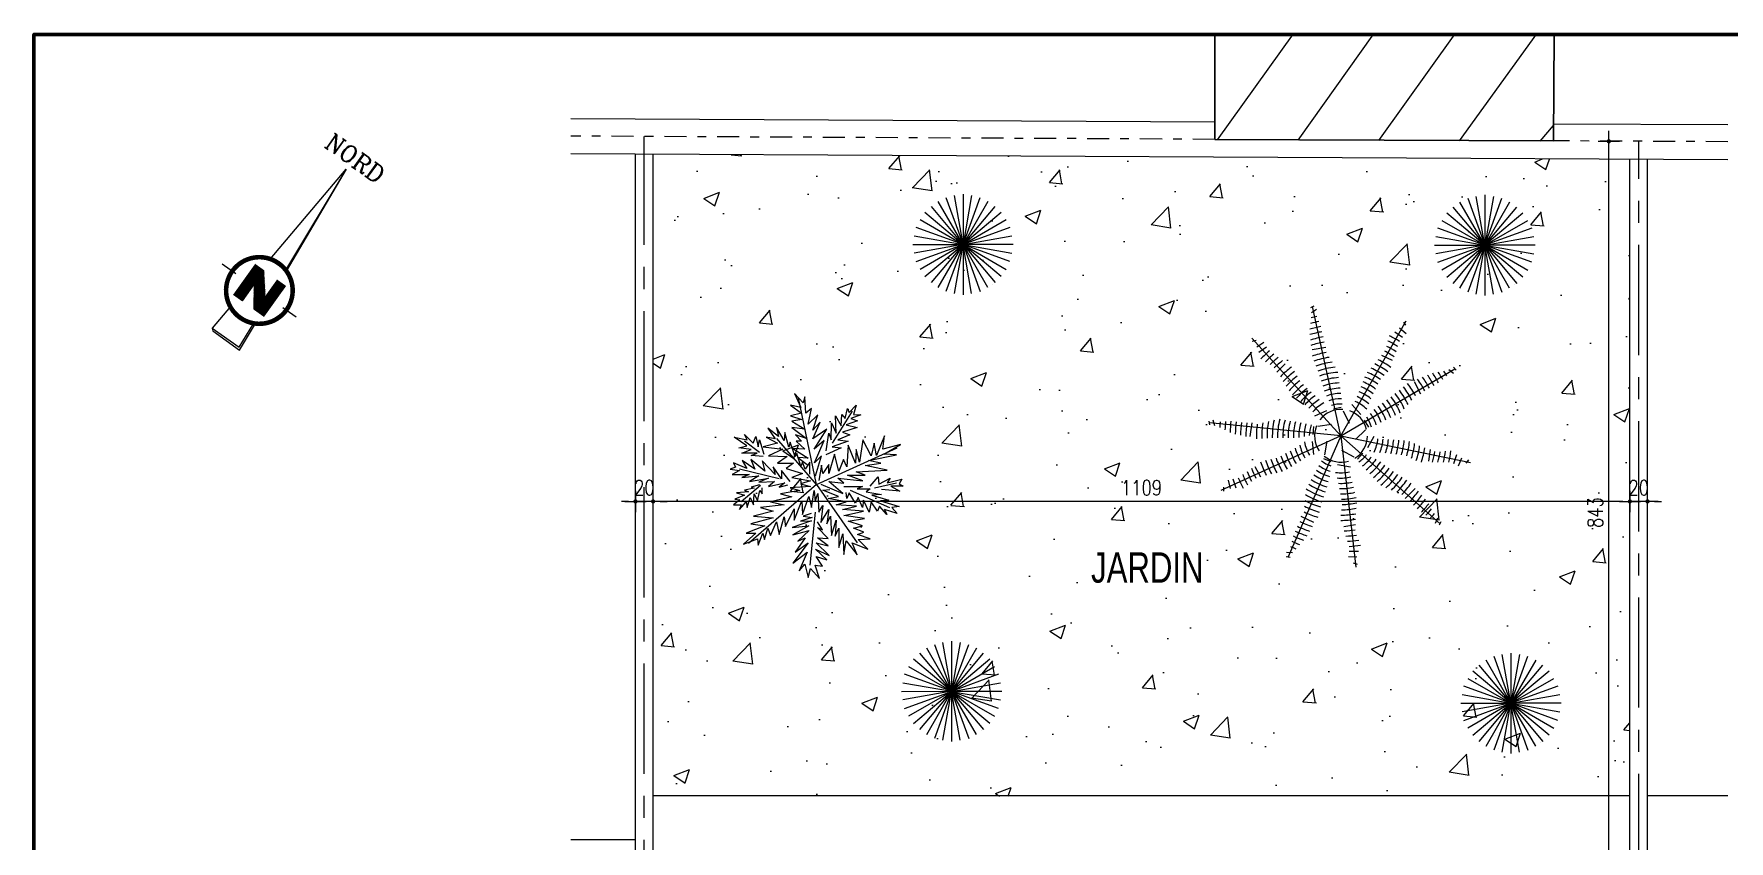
# Model space of a CAD drawing. Header units: millimetres. Extents: x 906 to 2482, y -1290 to -637.
# Drawn here: x 2027.84 to 2047.08, y -1278.02 to -1268.86 of the extents above; entities that cross this region are included whole.
import ezdxf
from ezdxf.enums import TextEntityAlignment as Align

# ---------------------------------------------------------------- set-up
doc = ezdxf.new("R2010")
doc.units = ezdxf.units.MM
for name, pattern in [('AXES', [2, 1.25, -0.25, 0.25, -0.25]), ('CENTER', [2, 1.25, -0.25, 0.25, -0.25]), ('DASHDOT2', [0.5, 0.25, -0.125, 0, -0.125])]:
    doc.linetypes.add(name, pattern=pattern)
doc.layers.get('DEFPOINTS').update_dxf_attribs({"color": 255, "lineweight": 13})
for name, color, linetype in [('1', 7, 'Continuous'), ('AXE', 7, 'AXES'), ('Cotation Linéaire', 1, 'Continuous')]:
    doc.layers.add(name, color=color, linetype=linetype)
for name, color, linetype, lineweight in [('A-signe', 7, 'Continuous', 9), ('CLOTURE EXISTANT', 7, 'Continuous', 20), ('construction existante', 7, 'Continuous', 30), ('DIM.', 4, 'Continuous', 25), ('MUR 0.25', 7, 'Continuous', 25), ('mur-fort', 7, 'Continuous', 60), ('REVERS D EAU', 7, 'Continuous', 13), ('TEXTE', 7, 'Continuous', 20), ('vegetation', 3, 'Continuous', 15)]:
    doc.layers.add(name, color=color, linetype=linetype, lineweight=lineweight)
doc.layers.add('HACH', color=7, linetype='Continuous', lineweight=5, true_color=0xd1d1d1)
doc.layers.add('VERDURE', color=7, linetype='Continuous', lineweight=15, true_color=0x00db00)
doc.styles.add('atef', font='romans.shx', dxfattribs={"width": 0.8})
doc.styles.add('ATT', font='TXT')
doc.styles.add('RR', font='COMPLEX')
doc.styles.add('STYLE4', font='swisscl.ttf')
doc.dimstyles.new('COTEXT', dxfattribs={"dimscale": 0, "dimtxt": 0.17, "dimasz": 0.08, "dimexe": 0.015, "dimexo": 0.015, "dimgap": 0.07, "dimtad": 1, "dimdec": 0, "dimlfac": 100, "dimzin": 0, "dimdsep": 46, "dimtxsty": 'atef', "dimblk": 'SIG2', "dimcen": 0.15, "dimse1": 1, "dimse2": 1, "dimclrd": 256, "dimclre": 6, "dimclrt": 2, "dimadec": 0, "dimazin": 0, "dimtfac": 0.5, "dimtdec": 0, "dimtix": 1, "dimtmove": 2, "dimatfit": 1, "dimldrblk": 'SIG2', "dimfxl": 0.18, "dimtolj": 1, "dimtzin": 0, "dimlwd": 18, "dimarcsym": 0})

# ---------------------------------------------------------------- blocks, each defined once
blk = doc.blocks.new('SIG2')
at = {"layer": 'A-signe'}
for p, q in [((-1.5, 0), (-0.5, 0)), ((-0.5, 0), (0.5, 0)), ((0, 1.5), (0, 0.5)), ((0, 0.5), (0, -0.5)), ((0.5, 0), (1.5, 0)), ((0, -0.5), (0, -1.5))]:
    blk.add_line(p, q, dxfattribs=at)
at = {"layer": 'A-signe', "const_width": 0.3}
blk.add_lwpolyline([(-0.15, 0, 1), (0.15, 0, 1)], format="xyb", close=True, dxfattribs=at)
blk = doc.blocks.new('*D141')
at = {"layer": 'DEFPOINTS', "color": 0, "transparency": 16777216}
for p in [(2045.956, -1274.163), (2045.956, -1274.163), (2046.156, -1274.163)]:
    blk.add_point(p, dxfattribs=at)
at = {"layer": 'DIM.', "lineweight": 18, "transparency": 16777216}
for p, q in [((2045.876, -1274.163), (2045.796, -1274.163)), ((2046.156, -1274.163), (2045.956, -1274.163)), ((2046.236, -1274.163), (2046.316, -1274.163))]:
    blk.add_line(p, q, dxfattribs=at)
at = {"layer": 'DIM.', "lineweight": 18, "transparency": 16777216, "xscale": 0.08, "yscale": 0.08, "zscale": 0.08}
blk.add_blockref('SIG2', (2045.956, -1274.163), dxfattribs=at)
at = {"layer": 'DIM.', "lineweight": 18, "transparency": 16777216, "xscale": 0.08, "yscale": 0.08, "zscale": 0.08, "rotation": 180}
blk.add_blockref('SIG2', (2046.156, -1274.163), dxfattribs=at)
at = {"layer": 'DIM.', "color": 2, "lineweight": 13, "transparency": 16777216, "insert": (2046.056, -1274.008), "char_height": 0.17, "attachment_point": 5, "style": 'atef'}
blk.add_mtext('\\A1;20', dxfattribs=at)
blk = doc.blocks.new('*D142')
at = {"layer": 'DEFPOINTS', "color": 0, "transparency": 16777216}
for p in [(2034.866, -1274.163), (2034.866, -1274.163), (2045.956, -1274.163)]:
    blk.add_point(p, dxfattribs=at)
at = {"layer": 'DIM.', "lineweight": 18, "transparency": 16777216}
blk.add_line((2045.876, -1274.163), (2034.946, -1274.163), dxfattribs=at)
at = {"layer": 'DIM.', "lineweight": 18, "transparency": 16777216, "xscale": 0.08, "yscale": 0.08, "zscale": 0.08, "rotation": 180}
blk.add_blockref('SIG2', (2034.866, -1274.163), dxfattribs=at)
at = {"layer": 'DIM.', "lineweight": 18, "transparency": 16777216, "xscale": 0.08, "yscale": 0.08, "zscale": 0.08}
blk.add_blockref('SIG2', (2045.956, -1274.163), dxfattribs=at)
at = {"layer": 'DIM.', "color": 2, "lineweight": 13, "transparency": 16777216, "insert": (2040.411, -1274.008), "char_height": 0.17, "attachment_point": 5, "style": 'atef'}
blk.add_mtext('\\A1;1109', dxfattribs=at)
blk = doc.blocks.new('*D143')
at = {"layer": 'DEFPOINTS', "color": 0, "transparency": 16777216}
for p in [(2034.666, -1274.163), (2034.666, -1274.163), (2034.866, -1274.163)]:
    blk.add_point(p, dxfattribs=at)
at = {"layer": 'DIM.', "lineweight": 18, "transparency": 16777216}
for p, q in [((2034.586, -1274.163), (2034.506, -1274.163)), ((2034.866, -1274.163), (2034.666, -1274.163)), ((2034.946, -1274.163), (2035.026, -1274.163))]:
    blk.add_line(p, q, dxfattribs=at)
at = {"layer": 'DIM.', "lineweight": 18, "transparency": 16777216, "xscale": 0.08, "yscale": 0.08, "zscale": 0.08}
blk.add_blockref('SIG2', (2034.666, -1274.163), dxfattribs=at)
at = {"layer": 'DIM.', "lineweight": 18, "transparency": 16777216, "xscale": 0.08, "yscale": 0.08, "zscale": 0.08, "rotation": 180}
blk.add_blockref('SIG2', (2034.866, -1274.163), dxfattribs=at)
at = {"layer": 'DIM.', "color": 2, "lineweight": 13, "transparency": 16777216, "insert": (2034.766, -1274.008), "char_height": 0.17, "attachment_point": 5, "style": 'atef'}
blk.add_mtext('\\A1;20', dxfattribs=at)
blk = doc.blocks.new('12PPLT15')
at = {"color": 0, "linetype": 'ByBlock'}
for p, q in [((0.013, -0.0012), (-0.0882, 0.4906)), ((0.1049, 0.2327), (0.218, 0.4157)), ((-0.3105, 0.1807), (-0.3944, 0.2454)), ((0.013, -0.0012), (-0.2114, 0.2607)), ((0.013, -0.0012), (0.4708, 0.2061)), ((-0.1975, 0.032), (-0.4236, 0.0866)), ((0.3437, -0.0201), (0.467, 0.0091)), ((-0.3042, -0.0061), (-0.4147, -0.1001)), ((0.013, -0.0012), (-0.3728, -0.3364)), ((0.013, -0.0012), (0.2446, -0.3326)), ((0.2053, -0.0328), (0.4288, -0.1319)), ((0.0058, -0.1586), (-0.0234, -0.4584))]:
    blk.add_line(p, q, dxfattribs=at)
for points in [[(0.0083, 0.0485), (0.0414, 0.1616), (0.002, 0.1222), (0.0566, 0.248), (-0.0005, 0.1997), (0.0731, 0.3128), (-0.0069, 0.2581), (0.035, 0.3522), (-0.0069, 0.3064), (0.021, 0.3941), (-0.0336, 0.342), (-0.0145, 0.4297), (-0.0463, 0.403), (-0.0526, 0.497), (-0.0628, 0.4614), (-0.1111, 0.516), (-0.0755, 0.436), (-0.1339, 0.4487), (-0.0717, 0.403), (-0.1339, 0.3877), (-0.0691, 0.3674), (-0.1263, 0.3585), (-0.0526, 0.3128), (-0.1263, 0.3229), (-0.0425, 0.2607), (-0.1047, 0.281), (-0.0717, 0.2454), (-0.1009, 0.2454), (-0.0526, 0.1997), (-0.12, 0.2035), (-0.0336, 0.1489), (-0.092, 0.1514), (-0.0399, 0.1133)], [(0.0693, 0.1908), (0.0833, 0.2899), (0.096, 0.2518), (0.0985, 0.3483), (0.1252, 0.2899), (0.1214, 0.3877), (0.1544, 0.3318), (0.157, 0.3966), (0.176, 0.3738), (0.19, 0.4297), (0.1989, 0.4068), (0.2383, 0.4487), (0.2243, 0.3966), (0.2662, 0.3941), (0.2091, 0.3738), (0.2472, 0.3611), (0.1824, 0.3382), (0.2446, 0.3229), (0.1608, 0.2963), (0.2027, 0.281), (0.1341, 0.2518), (0.1926, 0.2454), (0.1024, 0.2124), (0.1544, 0.2061), (0.0668, 0.1679)], [(-0.0234, 0.0574), (-0.0234, 0.126), (-0.0501, 0.0866), (-0.0653, 0.126), (-0.0755, 0.1032), (-0.0984, 0.1743), (-0.1073, 0.1552), (-0.1365, 0.2391), (-0.1428, 0.2099), (-0.1657, 0.2937), (-0.1695, 0.248), (-0.214, 0.3229), (-0.2013, 0.2709), (-0.2622, 0.3191), (-0.2203, 0.2581), (-0.2724, 0.2683), (-0.2076, 0.2327), (-0.2889, 0.2124), (-0.1784, 0.1997), (-0.2597, 0.1616), (-0.153, 0.1578), (-0.2076, 0.1197), (-0.1174, 0.1197), (-0.1593, 0.0905), (-0.0653, 0.0612), (-0.1263, 0.0384), (-0.0209, 0.0193), (-0.078, 0.0028), (-0.0209, -0.0125), (-0.1365, -0.0201), (-0.0819, -0.0353), (-0.1911, -0.0544), (-0.1263, -0.0709), (-0.247, -0.1001), (-0.1695, -0.1166), (-0.3042, -0.1319), (-0.233, -0.1522), (-0.3436, -0.1814), (-0.233, -0.1903), (-0.3588, -0.2233), (-0.2788, -0.2361), (-0.3855, -0.278), (-0.3309, -0.278), (-0.4007, -0.339), (-0.3207, -0.3097), (-0.3169, -0.3453), (-0.2915, -0.278), (-0.2813, -0.3135), (-0.2622, -0.2488), (-0.247, -0.2907), (-0.214, -0.2132), (-0.1975, -0.2843), (-0.1695, -0.184), (-0.1619, -0.2386), (-0.1136, -0.1395), (-0.1136, -0.203), (-0.0691, -0.0938), (-0.0653, -0.1713), (-0.0298, -0.0684), (-0.0145, -0.1319), (-0.0005, -0.0353), (0.0058, -0.0976), (0.021, -0.0518), (0.0274, -0.1586), (0.0503, -0.1192), (0.0376, -0.217), (0.0833, -0.142), (0.0731, -0.2233), (0.0922, -0.1814), (0.0985, -0.2907), (0.1252, -0.203), (0.1189, -0.2945), (0.1405, -0.2488), (0.1405, -0.358), (0.1633, -0.2805), (0.1697, -0.3974), (0.1824, -0.3199), (0.2446, -0.3999), (0.2154, -0.3326), (0.3056, -0.3682), (0.251, -0.3135), (0.3183, -0.3097), (0.2472, -0.2843), (0.2827, -0.2716), (0.2243, -0.2488), (0.2739, -0.2361), (0.1926, -0.2094), (0.2866, -0.1941), (0.1697, -0.1776), (0.2802, -0.1522), (0.1608, -0.142), (0.2408, -0.123), (0.1252, -0.1166), (0.1824, -0.1001), (0.0795, -0.0811), (0.1379, -0.0684), (0.0503, -0.0328), (0.0896, -0.029)], [(-0.2889, 0.1578), (-0.3563, 0.1641), (-0.3232, 0.1768), (-0.4109, 0.1768), (-0.3563, 0.1972), (-0.4274, 0.2061), (-0.3817, 0.2188), (-0.4528, 0.2683), (-0.3791, 0.2518), (-0.3944, 0.2836), (-0.3461, 0.2327), (-0.3309, 0.2709), (-0.3169, 0.2124), (-0.3105, 0.2518), (-0.2851, 0.1705)], [(0.0376, 0.0002), (0.1633, -0.0518), (0.0833, 0.0155), (0.1697, 0.0066), (0.1341, 0.0358), (0.2764, 0.0193), (0.19, 0.0511), (0.2891, 0.0511), (0.2383, 0.0714), (0.4149, 0.0803), (0.2891, 0.107), (0.3793, 0.1197), (0.3094, 0.1349), (0.467, 0.1679), (0.3958, 0.1705), (0.4898, 0.2264), (0.3895, 0.1997), (0.3996, 0.2747), (0.3539, 0.1641), (0.3412, 0.2327), (0.3247, 0.1616), (0.2764, 0.2518), (0.2573, 0.126), (0.2383, 0.1972), (0.2345, 0.1197), (0.1926, 0.2226), (0.1862, 0.0993), (0.1671, 0.1413), (0.1405, 0.0739), (0.1151, 0.1705), (0.0833, 0.0612), (0.0833, 0.1133), (0.0503, 0.0612), (0.0414, 0.1095), (0.0274, 0.0218)], [(-0.1365, 0.0155), (-0.1848, 0.0777), (-0.1848, 0.032), (-0.233, 0.0993), (-0.2203, 0.0549), (-0.2953, 0.1324), (-0.2788, 0.0739), (-0.3588, 0.1413), (-0.3372, 0.0866), (-0.4083, 0.1349), (-0.3817, 0.0905), (-0.4566, 0.1222), (-0.4465, 0.0968), (-0.4757, 0.0866), (-0.4236, 0.0777), (-0.4655, 0.0549), (-0.369, 0.0549), (-0.4109, 0.0384), (-0.3143, 0.0485), (-0.3664, 0.0155), (-0.2597, 0.0358), (-0.3143, 0.013), (-0.2241, 0.0155), (-0.2597, -0.0125), (-0.1657, 0.0091), (-0.1975, -0.0163), (-0.1492, -0.0036)], [(0.3183, -0.0099), (0.3641, 0.0422), (0.3666, 0.0002), (0.4314, 0.0358), (0.4149, 0.0091), (0.4987, 0.0295), (0.4835, 0.0028), (0.5063, -0.0099), (0.4352, -0.0099), (0.486, -0.0391), (0.3831, -0.029)], [(-0.3105, -0.0036), (-0.3563, -0.0163), (-0.3397, -0.0226), (-0.3944, -0.0328), (-0.3728, -0.0417), (-0.4401, -0.048), (-0.3944, -0.062), (-0.4503, -0.0836), (-0.421, -0.0874), (-0.4566, -0.1166), (-0.4147, -0.1166), (-0.4236, -0.142), (-0.3855, -0.1001), (-0.3791, -0.1319), (-0.3626, -0.0747), (-0.3436, -0.1166), (-0.3397, -0.0544), (-0.3207, -0.0938), (-0.308, -0.0353), (-0.2953, -0.0544), (-0.2953, -0.0201)], [(0.1697, -0.0125), (0.2739, -0.0125), (0.2446, -0.0264), (0.3183, -0.0264), (0.2955, -0.0417), (0.3831, -0.0582), (0.3285, -0.062), (0.425, -0.09), (0.3768, -0.0938), (0.4835, -0.1255), (0.4415, -0.1319), (0.4708, -0.1649), (0.3996, -0.142), (0.4123, -0.1713), (0.3704, -0.123), (0.3602, -0.1522), (0.3247, -0.1001), (0.312, -0.1586), (0.2802, -0.09), (0.2739, -0.1319), (0.251, -0.0747), (0.2345, -0.1065), (0.1989, -0.048), (0.1862, -0.0811), (0.1824, -0.0455)], [(-0.0171, -0.1649), (-0.0628, -0.1814), (-0.0107, -0.1878), (-0.078, -0.2094), (-0.0145, -0.2068), (-0.1238, -0.2449), (-0.0298, -0.2361), (-0.12, -0.2869), (-0.0272, -0.2615), (-0.092, -0.3224), (-0.0501, -0.3034), (-0.1073, -0.3847), (-0.0336, -0.3326), (-0.12, -0.4482), (-0.0399, -0.3847), (-0.0844, -0.4901), (-0.0526, -0.452), (-0.0336, -0.5295), (-0.0209, -0.4774), (0.0312, -0.5333), (0.0058, -0.4584), (0.0477, -0.4647), (0.0122, -0.4101), (0.0731, -0.4292), (0.0083, -0.3682), (0.0858, -0.4037), (0.0122, -0.3326), (0.0795, -0.3491), (0.0185, -0.3034), (0.0795, -0.3072), (0.0185, -0.2449), (0.0477, -0.2589), (0.0185, -0.2132)]]:
    blk.add_lwpolyline(points, dxfattribs=at)
at = {"color": 0, "linetype": 'ByBlock', "style": 'ATT', "flags": 3}
blk.add_attdef('ITEM', (-1, -3.75), '', height=1, dxfattribs=at)
blk = doc.blocks.new('C3A9GA8P')
at = {"color": 0, "linetype": 'ByBlock'}
for p, q in [((120.6, 300.6), (124.5, 302.6)), ((121.4, 294.8), (127, 298.5)), ((155, 155), (122.7, 301.5)), ((155, 155), (229.1, 285.4)), ((216.2, 273), (224.9, 266.8)), ((221.4, 277.3), (228.8, 271)), ((225.8, 284), (228.4, 280.3)), ((155, 155), (53.9, 265.8)), ((54.2, 262.2), (58.5, 263.5)), ((59.3, 255.9), (67.5, 261.1)), ((61.6, 249.7), (70.3, 256)), ((122.2, 252.9), (137.8, 255.6)), ((82.3, 227), (91.5, 236.7)), ((155, 155), (284.3, 231)), ((201, 246.4), (213.1, 240.6)), ((282.8, 232.7), (285.9, 229.6)), ((238, 216.5), (245.4, 202.4)), ((277.6, 230.1), (282.8, 225.9)), ((125.2, 177.7), (138.8, 183.8)), ((146.4, 185.5), (155.3, 187.6)), ((157.3, 183.4), (164.2, 169.2)), ((167.4, 190.3), (177.4, 179.3)), ((5.9, 167.3), (5.2, 171.6)), ((155, 155), (5.7, 169.5)), ((11.6, 166.3), (9.9, 172.8)), ((155, 155), (18.4, 93)), ((51.7, 154), (54, 169.8)), ((155, 155), (95.1, 17.5)), ((123.4, 156.3), (124.1, 165.4)), ((128.7, 166), (144.4, 168.2)), ((155, 155), (267.3, 55.5)), ((155, 155), (171.7, 5.9)), ((155, 155), (301.9, 124.8)), ((182.7, 161.6), (171.3, 150.6)), ((181.3, 172.6), (186.1, 164.8)), ((192.4, 154.1), (185.1, 141.2)), ((124.2, 133.7), (122.6, 148.5)), ((136.5, 133.4), (139.2, 149)), ((169.8, 130.7), (155.8, 138.1)), ((179.8, 135.4), (173.9, 128.4)), ((256.1, 139.5), (254.4, 126.2)), ((64.1, 108.1), (57.7, 119.9)), ((144, 125.3), (135.6, 128.8)), ((165.7, 119.2), (151.2, 122.2)), ((286.2, 133.3), (282.9, 123.1)), ((291.8, 129.6), (288.1, 120.6)), ((299.6, 127.6), (296.9, 123.9)), ((21.9, 92.2), (21.9, 96.8)), ((29.4, 95.1), (27.1, 104.6)), ((36.1, 95.5), (32.7, 105.7)), ((239.1, 95.1), (228, 83.7)), ((124, 56.5), (109.7, 63.5)), ((264.4, 61.6), (262, 55.3)), ((171.5, 54.1), (158.3, 51.6)), ((268.4, 57.4), (266.4, 53.6)), ((100, 22.1), (93.3, 22.5)), ((174.9, 23.5), (164.2, 23.5)), ((97.2, 17), (92.9, 17.7)), ((173.1, 17.1), (163.4, 17.8)), ((173.6, 9), (169.3, 10.5))]:
    blk.add_line(p, q, dxfattribs=at)
for radius, start, end in [(138, 101.4793, 104.1717), (126, 100.4195, 106.2498), (120, 100.3725, 107.0614), (132, 100.9275, 105.1598), (126, 130.2087, 136.1349), (114, 100.3204, 107.6998), (108, 100.2626, 108.411), (108, 55.9081, 62.56), (114, 56.7585, 62.8153), (120, 57.521, 63.6333), (126, 58.2087, 64.1349), (120, 129.521, 135.6333), (114, 128.7585, 134.8153), (108, 127.9081, 134.56), (96, 125.8735, 135.8176), (96, 100.12, 110.0324), (90, 98.6182, 109.9747), (84, 96.8812, 109.9088), (78, 94.8465, 109.8326), (84, 54.323, 65.8976), (90, 53.8134, 64.7857), (96, 53.8735, 63.8176), (90, 125.8134, 136.7857), (84, 126.323, 137.8976), (78, 126.9117, 139.1885), (72, 126.3794, 139.77), (72, 92.7838, 109.8615), (66, 92.3455, 110.0508), (60, 91.8192, 110.278), (66, 53.4982, 67.7327), (72, 54.3794, 67.77), (78, 54.9117, 67.1885), (96, 28.12, 38.0324), (108, 28.2626, 36.411), (114, 28.3204, 35.6998), (120, 28.3725, 35.0614), (126, 28.4195, 34.2498), (132, 28.9275, 33.1598), (138, 29.4793, 32.1717), (66, 125.4982, 139.7327), (60, 124.4375, 139.688), (54, 123.1356, 139.6333), (48, 120.9103, 139.5649), (54, 91.1752, 110.5557), (48, 90.3691, 110.1574), (42, 89.3305, 109.0606), (42, 45.6039, 67.4771), (48, 48.9103, 67.5649), (54, 51.1356, 67.6333), (60, 52.4375, 67.688), (66, 20.3455, 38.0508), (72, 20.7838, 37.8615), (78, 22.8465, 37.8326), (84, 24.8812, 37.9088), (90, 26.6182, 37.9747), (72, 164.7838, 181.8615), (42, 117.6039, 139.4771), (30, 85.9868, 142.8343), (36, 87.9414, 107.5931), (30, 13.9868, 70.8343), (36, 15.9414, 35.5931), (42, 17.3305, 37.0606), (48, 18.3691, 38.1574), (54, 19.1752, 38.5557), (60, 19.8192, 38.278), (138, 173.4793, 176.1717), (132, 172.9275, 177.1598), (126, 172.4195, 178.2498), (120, 172.3725, 179.0614), (114, 172.3204, 179.6998), (108, 172.2626, 180.411), (96, 172.12, 182.0324), (90, 170.6182, 181.9747), (84, 168.8812, 181.9088), (78, 166.8465, 181.8326), (66, 164.3455, 182.0508), (60, 163.8192, 182.278), (54, 163.1752, 182.5557), (48, 162.3691, 182.1574), (42, 161.3305, 181.0606), (36, 159.9414, 179.5931), (30, 157.9868, 214.8343), (30, 301.9868, 358.8343), (66, 197.4982, 211.7327), (60, 196.4375, 211.688), (54, 195.1356, 211.6333), (48, 192.9103, 211.5649), (42, 189.6039, 211.4771), (42, 333.6039, 355.4771), (48, 336.9103, 355.5649), (54, 339.1356, 355.6333), (60, 340.4375, 355.688), (66, 341.4982, 355.7327), (72, 342.3794, 355.77), (78, 342.9117, 355.1885), (84, 342.323, 353.8976), (90, 341.8134, 352.7857), (96, 341.8735, 351.8176), (108, 343.9081, 350.56), (114, 344.7585, 350.8153), (120, 345.521, 351.6333), (126, 346.2087, 352.1349), (108, 199.9081, 206.56), (96, 197.8735, 207.8176), (90, 197.8134, 208.7857), (84, 198.323, 209.8976), (78, 198.9117, 211.1885), (72, 198.3794, 211.77), (48, 234.3691, 254.1574), (42, 233.3305, 253.0606), (36, 231.9414, 251.5931), (30, 229.9868, 286.8343), (36, 303.9414, 323.5931), (42, 305.3305, 325.0606), (48, 306.3691, 326.1574), (54, 307.1752, 326.5557), (60, 307.8192, 326.278), (66, 308.3455, 326.0508), (126, 202.2087, 208.1349), (120, 201.521, 207.6333), (114, 200.7585, 206.8153), (66, 236.3455, 254.0508), (60, 235.8192, 254.278), (54, 235.1752, 254.5557), (42, 261.6039, 283.4771), (48, 264.9103, 283.5649), (54, 267.1356, 283.6333), (60, 268.4375, 283.688), (72, 308.7838, 325.8615), (78, 310.8465, 325.8326), (84, 312.8812, 325.9088), (90, 314.6182, 325.9747), (96, 316.12, 326.0324), (84, 240.8812, 253.9088), (78, 238.8465, 253.8326), (72, 236.7838, 253.8615), (66, 269.4982, 283.7327), (72, 270.3794, 283.77), (78, 270.9117, 283.1885), (108, 316.2626, 324.411), (114, 316.3204, 323.6998), (120, 316.3725, 323.0614), (126, 316.4195, 322.2498), (96, 244.12, 254.0324), (90, 242.6182, 253.9747), (90, 269.8134, 280.7857), (96, 269.8735, 279.8176), (84, 270.323, 281.8976), (132, 316.9275, 321.1598), (138, 317.4793, 320.1717), (126, 244.4195, 250.2498), (120, 244.3725, 251.0614), (114, 244.3204, 251.6998), (108, 244.2626, 252.411), (108, 271.9081, 278.56), (114, 272.7585, 278.8153), (138, 245.4793, 248.1717), (132, 244.9275, 249.1598), (120, 273.521, 279.6333), (126, 274.2087, 280.1349)]:
    blk.add_arc((155, 155), radius, start, end, dxfattribs=at)
blk = doc.blocks.new('arbre -5')
at = {"layer": 'vegetation', "linetype": 'Continuous'}
for p, q in [((-0.0871, -0.1855), (-0.0871, -0.1855)), ((-0.07, -0.2566), (-0.07, -0.2566)), ((0.168, -0.2241), (0.168, -0.2241))]:
    blk.add_line(p, q, dxfattribs=at)
for points in [[(-0.1817, 0.2165), (-0.0003, 0.0008), (-0.2165, 0.1817)], [(-0.097, 0.2665), (0, 0.0002), (-0.141, 0.2441)], [(0, 0.285), (0, 0), (-0.0489, 0.2773)], [(0.0489, 0.2773), (0, 0)], [(0.1409, 0.2441), (0, 0), (0.097, 0.2665)], [(0.2164, 0.1817), (0, 0), (0.1816, 0.2165)], [(-0.2441, 0.141), (0, 0.0002), (-0.2665, 0.097)], [(0.2665, 0.097), (0, 0), (0.2441, 0.141)], [(-0.285, 0), (-0.0012, 0.0005), (-0.2773, -0.0488)], [(-0.2773, 0.0489), (0, 0.0002)], [(-0.2665, -0.0969), (0, 0), (-0.2441, -0.1409)], [(-0.2165, -0.1816), (0, 0), (-0.1817, -0.2164)], [(-0.141, -0.2441), (0, 0), (-0.097, -0.2665)], [(-0.0489, -0.2772), (0, 0), (0, -0.285)], [(0.285, 0), (0, 0), (0.2772, 0.0489)], [(0.0489, -0.2772), (0, 0), (0.097, -0.2665)], [(0.1409, -0.2441), (0, 0), (0.1816, -0.2164)], [(0.2164, -0.1816), (0, 0), (0.2441, -0.1409)], [(0.2665, -0.097), (0, 0), (0.2772, -0.0489)]]:
    blk.add_lwpolyline(points, dxfattribs=at)
blk = doc.blocks.new('*D100')
at = {"layer": 'DEFPOINTS', "color": 0, "transparency": 16777216}
for p in [(2045.717, -1270.077), (2045.999, -1270.077), (2045.956, -1278.503)]:
    blk.add_point(p, dxfattribs=at)
at = {"layer": 'DIM.', "lineweight": 18, "transparency": 16777216}
blk.add_line((2045.717, -1278.423), (2045.717, -1270.157), dxfattribs=at)
at = {"layer": 'DIM.', "lineweight": 18, "transparency": 16777216, "xscale": 0.08, "yscale": 0.08, "zscale": 0.08}
for p, rotation in [((2045.717, -1270.077), 90), ((2045.717, -1278.503), 270)]:
    blk.add_blockref('SIG2', p, dxfattribs=dict(at, rotation=rotation))
at = {"layer": 'DIM.', "color": 2, "transparency": 16777216, "insert": (2045.562, -1274.29), "char_height": 0.17, "attachment_point": 5, "rotation": 90, "style": 'atef'}
blk.add_mtext('\\A1;843', dxfattribs=at)
blk = doc.blocks.new('Y006')
at = {"color": 0, "linetype": 'Continuous'}
for p, q in [((0, 0), (0.617052, -6.923803)), ((-2.691363, -8.77622), (-1.705911, -8.773253)), ((1.705911, -8.773253), (2.666005, -8.77622)), ((1.096657, -12.306924), (0.934351, -10.484525)), ((-0.974806, -12.185074), (-0.852955, -12.306924)), ((-0.852955, -12.306924), (1.096657, -12.306924))]:
    blk.add_line(p, q, dxfattribs=at)
for points in [[(-0.551984, -6.903331), (0, 0), (0.552471, -6.903576)], [(-1.06595, -7.66563), (-1.06595, -9.858943)], [(-1.01721, -7.66563), (-1.01721, -9.858943)], [(-0.968469, -7.66563), (-0.968469, -9.858943)], [(-0.91973, -7.66563), (-0.91973, -9.858943)], [(-0.870989, -7.66563), (-0.870989, -9.858943)], [(-0.822248, -7.66563), (-0.822248, -9.858943)], [(-0.773509, -7.66563), (-0.773509, -9.858943)], [(-0.724768, -7.66563), (-0.724768, -9.858943)], [(-0.676028, -7.66563), (-0.676028, -9.858943)], [(-0.627287, -7.66563), (-0.627287, -9.858943)], [(-0.578548, -7.66563), (-0.578548, -9.858943)], [(-0.529807, -7.66563), (-0.529807, -9.858943)], [(-0.481067, -7.66563), (-0.481067, -8.640436)], [(-0.432326, -7.726556), (-0.432326, -8.710065)], [(-0.383587, -7.78748), (-0.383587, -8.779693)], [(-0.334846, -7.848406), (-0.334846, -8.849322)], [(-0.286105, -7.909332), (-0.286105, -8.918951)], [(-0.237365, -7.970256), (-0.237365, -8.988581)], [(0.542479, -7.66563), (0.542479, -9.858943)], [(0.59122, -7.66563), (0.59122, -9.858943)], [(0.63996, -7.66563), (0.63996, -9.858943)], [(0.6887, -7.66563), (0.6887, -9.858943)], [(0.73744, -7.66563), (0.73744, -9.858943)], [(0.786181, -7.66563), (0.786181, -9.858943)], [(0.834922, -7.66563), (0.834922, -9.858943)], [(0.883661, -7.66563), (0.883661, -9.858943)], [(0.932402, -7.66563), (0.932402, -9.858943)], [(0.981142, -7.66563), (0.981142, -9.858943)], [(1.029883, -7.66563), (1.029883, -9.858943)], [(1.078622, -7.66563), (1.078622, -9.858943)], [(-0.481067, -8.640436), (-0.481067, -9.858943)], [(-0.188625, -8.031182), (-0.188625, -9.054728)], [(-0.139885, -8.092108), (-0.139885, -9.127839)], [(-0.091144, -8.153032), (-0.091144, -9.20095)], [(-0.042405, -8.213958), (-0.042405, -9.267097)], [(0.006336, -8.274884), (0.006336, -9.336726)], [(0.055077, -8.335809), (0.055077, -9.406355)], [(0.103817, -8.396734), (0.103817, -9.475983)], [(0.152557, -8.45766), (0.152557, -9.545612)], [(0.201297, -8.518585), (0.201297, -9.615241)], [(0.250038, -8.57951), (0.250038, -9.68487)], [(0.298779, -8.640436), (0.298779, -9.7545)], [(0.347518, -8.701361), (0.347518, -9.824129)], [(0.396259, -8.762287), (0.396259, -9.858943)], [(0.444999, -8.823212), (0.444999, -9.858943)], [(0.49374, -8.884137), (0.49374, -9.858943)], [(-0.842476, -10.53156), (-0.974806, -12.185074), (0.974806, -12.185074), (0.843451, -10.531072)]]:
    blk.add_lwpolyline(points, dxfattribs=at)
at = {"color": 0, "linetype": 'Continuous', "const_width": 0.048741}
blk.add_lwpolyline([(-0.481067, -9.858943), (-0.481067, -8.640436), (0.371888, -9.858943), (1.102993, -9.858943), (1.102993, -7.66563), (0.49374, -7.66563), (0.49374, -8.884137), (-0.481067, -7.66563), (-1.090321, -7.66563), (-1.090321, -9.858943), (-0.481067, -9.858943)], close=True, dxfattribs=at)
at = {"color": 0, "linetype": 'Continuous'}
blk.add_circle((0, -8.773253), 1.949611, dxfattribs=at)
blk = doc.blocks.new('NORD SABER')
at = {"const_width": 0.201, "flags": 128}
blk.add_lwpolyline([(78310.126, -137702.151, 1), (78313.066, -137702.151, 1)], format="xyb", close=True, dxfattribs=at)
blk.add_circle((78311.596, -137702.151), 1.407)
at = {"xscale": 0.75, "yscale": 0.75, "zscale": 0.75}
blk.add_blockref('Y006', (78311.596, -137695.571), dxfattribs=at)
at = {"layer": 'Cotation Linéaire', "color": 3, "linetype": 'CENTER', "style": 'RR'}
blk.add_text('NORD', height=0.7623, dxfattribs=at).set_placement((78311.644, -137694.57), align=Align.TOP_CENTER)

msp = doc.modelspace()

# ---------------------------------------------------------------- hatches: boundary and pattern name
at = {"layer": 'vegetation'}
h = msp.add_hatch(dxfattribs=at)
h.set_pattern_fill('AR-CONC', color=103, scale=0.01)
h.paths.add_polyline_path([(2034.866, -1277.51), (2045.956, -1277.503), (2045.956, -1270.283), (2040.501, -1270.254), (2034.866, -1270.225)])

# ---------------------------------------------------------------- linework, layer by layer
at = {"layer": '1', "color": 7, "linetype": 'DASHDOT2'}
for p, q in [((2041.244, -1270.055), (2033.934, -1270.018)), ((2041.244, -1270.055), (2033.934, -1270.018)), ((2047.069, -1270.082), (2045.089, -1270.072))]:
    msp.add_line(p, q, dxfattribs=at)
at = {"layer": '1', "color": 7, "linetype": 'Continuous'}
msp.add_lwpolyline([(2044.937, -1270.076), (2045.089, -1269.898)], dxfattribs=at)
msp.add_lwpolyline([(2044.937, -1270.076), (2045.089, -1269.898)], dxfattribs=at)
at = {"layer": 'AXE'}
for p, q in [((2034.766, -1281.253), (2034.766, -1270.022)), ((2046.056, -1278.503), (2046.056, -1270.077)), ((2046.056, -1278.503), (2046.056, -1270.077))]:
    msp.add_line(p, q, dxfattribs=at)
at = {"layer": 'CLOTURE EXISTANT'}
for p, q in [((2041.244, -1269.86), (2033.934, -1269.823)), ((2041.244, -1269.86), (2033.934, -1269.823)), ((2047.069, -1269.89), (2045.089, -1269.881)), ((2047.069, -1270.288), (2033.934, -1270.22)), ((2047.069, -1270.288), (2033.934, -1270.22)), ((2047.069, -1270.288), (2033.934, -1270.22))]:
    msp.add_line(p, q, dxfattribs=at)
at = {"layer": 'construction existante'}
for p, q in [((2041.244, -1268.859), (2041.244, -1270.055)), ((2045.095, -1268.859), (2045.089, -1270.072)), ((2045.089, -1270.072), (2041.244, -1270.055))]:
    msp.add_line(p, q, dxfattribs=at)
at = {"layer": 'HACH'}
for points in [[(2041.274, -1270.061), (2042.136, -1268.859)], [(2042.19, -1270.064), (2043.049, -1268.859)], [(2043.105, -1270.068), (2043.971, -1268.859)], [(2044.021, -1270.072), (2044.9, -1268.859)]]:
    msp.add_lwpolyline(points, dxfattribs=at)
at = {"layer": 'MUR 0.25'}
for p, q in [((2034.666, -1281.253), (2034.666, -1270.225)), ((2034.866, -1281.253), (2034.866, -1270.225)), ((2045.956, -1278.503), (2045.956, -1270.283)), ((2046.156, -1278.503), (2046.156, -1270.284)), ((2045.956, -1278.503), (2045.956, -1273.61)), ((2046.156, -1278.503), (2046.156, -1273.61)), ((2034.866, -1281.253), (2034.866, -1273.768)), ((2034.666, -1281.253), (2034.666, -1273.887))]:
    msp.add_line(p, q, dxfattribs=at)
at = {"layer": 'mur-fort'}
msp.add_lwpolyline([(2027.836, -1268.864), (2027.836, -1289.762), (2058.023, -1289.762), (2058.023, -1268.864)], close=True, dxfattribs=at)
msp.add_lwpolyline([(2051.85, -1268.864), (2027.836, -1268.864), (2027.836, -1289.762), (2051.85, -1289.762), (2051.85, -1273.07)], dxfattribs=at)
at = {"layer": 'REVERS D EAU'}
for points in [[(2045.956, -1277.503), (2034.866, -1277.503)], [(2047.069, -1277.503), (2046.156, -1277.503)], [(2034.666, -1278.003), (2033.934, -1278.003)]]:
    msp.add_lwpolyline(points, dxfattribs=at)

# ---------------------------------------------------------------- block references
at = {"color": 2, "xscale": 0.2572266700841777, "yscale": 0.2572266700887241, "zscale": 0.2572266700841777, "rotation": 324.4330023580998}
msp.add_blockref('NORD SABER', (6247.271, 39257.423), dxfattribs=at)
at = {"layer": 'VERDURE'}
for name, p, xscale, yscale, zscale in [('arbre -5', (2038.385, -1271.248), 2, 2, 2), ('arbre -5', (2044.309, -1271.256), 2, 2, 2), ('C3A9GA8P', (2041.126, -1274.968), 0.01, 0.01, 0.01), ('12PPLT15', (2036.694, -1273.969), 2, 2, 2), ('arbre -5', (2038.255, -1276.318), 2, 2, 2), ('arbre -5', (2044.605, -1276.453), 2, 2, 2)]:
    msp.add_blockref(name, p, dxfattribs=dict(at, xscale=xscale, yscale=yscale, zscale=zscale))

# ---------------------------------------------------------------- texts
at = {"layer": 'TEXTE', "style": 'STYLE4'}
msp.add_text('JARDIN', height=0.3448, dxfattribs=at).set_placement((2039.839, -1275.085))

# ---------------------------------------------------------------- dimensions: what is measured, and where the dimension line sits
at = {"layer": 'DIM.'}
dim = msp.add_linear_dim(base=(2045.717, -1270.077), p1=(2045.956, -1278.503), p2=(2045.999, -1270.077), angle=90, dimstyle='COTEXT', override={"dimscale": 1}, dxfattribs=at)
dim.commit()
dim.dimension.update_dxf_attribs({"geometry": '*D100', "text_midpoint": (2045.562, -1274.29)})
at = {"layer": 'DIM.', "lineweight": 13}
for base, p1, p2, picture, middle in [((2034.666, -1274.163), (2034.866, -1274.163), (2034.666, -1274.163), '*D143', (2034.766, -1274.008)), ((2034.866, -1274.163), (2045.956, -1274.163), (2034.866, -1274.163), '*D142', (2040.411, -1274.008)), ((2045.956, -1274.163), (2046.156, -1274.163), (2045.956, -1274.163), '*D141', (2046.056, -1274.008))]:
    dim = msp.add_linear_dim(base=base, p1=p1, p2=p2, dimstyle='COTEXT', override={"dimscale": 1}, dxfattribs=at)
    dim.commit()
    dim.dimension.update_dxf_attribs({"geometry": picture, "text_midpoint": middle})

doc.saveas('drawing.dxf')
